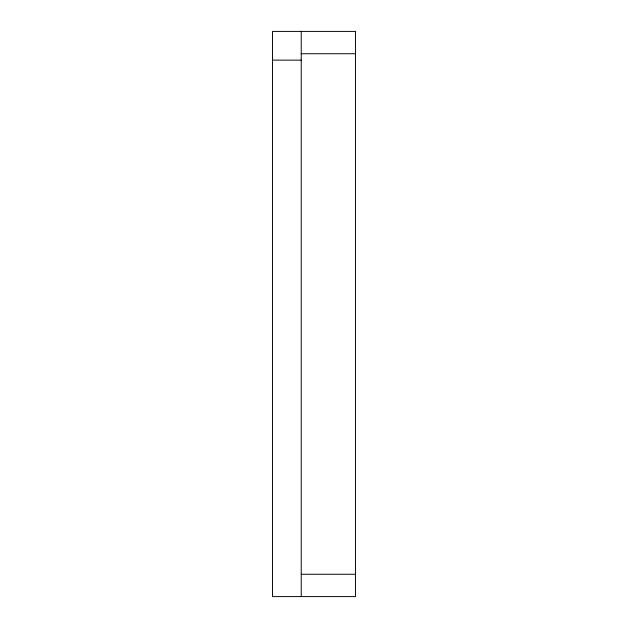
<?xml version="1.0" encoding="UTF-8"?>
<svg xmlns="http://www.w3.org/2000/svg" width="628" height="628" viewBox="0 0 628 628"><rect width="100%" height="100%" fill="white"/><g stroke="black" fill="none" stroke-linecap="round" stroke-linejoin="round"><path stroke-width="0.94" d="M301.228 53.749L355.511 53.749M272.489 60.139L301.228 60.139M301.228 574.251L355.511 574.251M301.228 31.4L301.228 596.6M355.511 31.4L272.489 31.4L272.489 596.6L355.511 596.6L355.511 31.4"/></g></svg>
